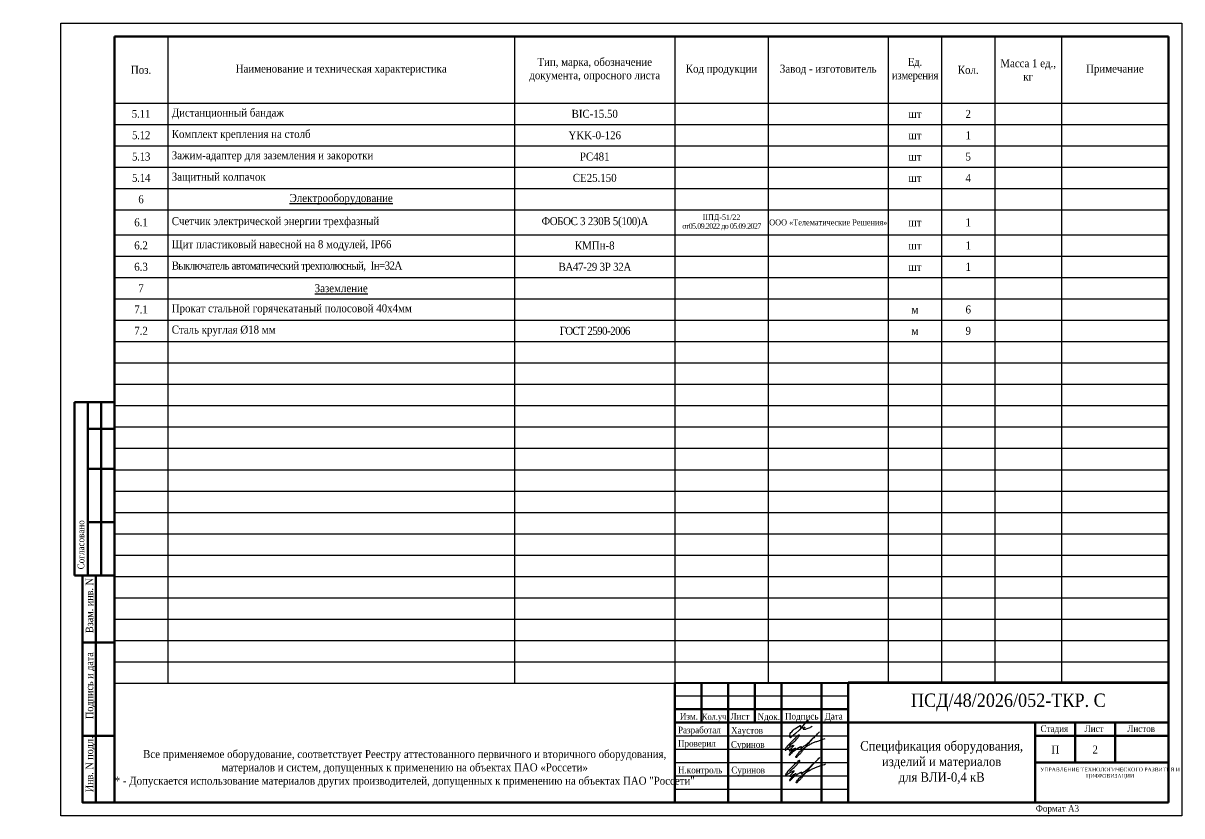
# Model space of a CAD drawing. Header units: millimetres. Extents: x 2174 to 9129, y 1758 to 2055.
# Drawn here: x 8694.5 to 9128.6, y 1758.4 to 2055.4 of the extents above; entities that cross this region are included whole.
import ezdxf

# ---------------------------------------------------------------- set-up
doc = ezdxf.new("R2010")
doc.units = ezdxf.units.MM
doc.layers.add('П', color=7, linetype='Continuous')
doc.layers.add('Чертеж', color=7, linetype='Continuous')
doc.styles.add('стиль1', font='times.ttf', dxfattribs={"width": 0.9, "height": 2})
doc.styles.add('стиль2', font='times.ttf', dxfattribs={"width": 0.9, "height": 2.5})

# ---------------------------------------------------------------- blocks, each defined once
blk = doc.blocks.new('*T43')
at = {"color": 0, "linetype": 'ByBlock', "lineweight": -2, "transparency": 16777216}
for p, q in [((0, 0), (394.92, 0)), ((0, 0), (0, -25)), ((20, 0), (20, -25)), ((150, 0), (150, -33)), ((210, 0), (210, -25)), ((245, 0), (245, -25)), ((290, 0), (290, -25)), ((310, 0), (310, -25)), ((329.92, 0), (329.92, -25)), ((354.92, 0), (354.92, -25)), ((394.92, 0), (394.92, -25)), ((444.92, 0), (839.84, 0)), ((444.92, 0), (444.92, -33)), ((464.92, 0), (464.92, -57)), ((594.92, 0), (594.92, -25)), ((654.92, 0), (654.92, -25)), ((689.92, 0), (689.92, -25)), ((734.92, 0), (734.92, -25)), ((754.92, 0), (754.92, -25)), ((774.84, 0), (774.84, -65)), ((799.84, 0), (799.84, -25)), ((839.84, 0), (839.84, -25)), ((20, -25), (150, -25)), ((0, -33), (210, -33)), ((210, -33), (210, -41)), ((290, -33), (310, -33)), ((329.92, -33), (394.92, -33)), ((354.92, -33), (354.92, -65)), ((394.92, -33), (394.92, -65)), ((774.84, -33), (799.84, -33)), ((329.92, -41), (394.92, -41)), ((774.84, -41), (799.84, -41)), ((329.92, -49), (394.92, -49)), ((774.84, -49), (799.84, -49)), ((210, -57), (290, -57)), ((354.92, -57), (394.92, -57)), ((774.84, -57), (799.84, -57)), ((150, -65), (150, -73)), ((354.92, -65), (394.92, -65)), ((464.92, -65), (464.92, -242.3)), ((774.84, -65), (799.84, -65)), ((774.84, -74.3), (799.84, -74.3)), ((20, -81.42), (150, -81.42)), ((774.84, -82.3), (799.84, -82.3)), ((20, -89.85), (150, -89.85)), ((150, -89.85), (150, -97.85)), ((774.84, -90.3), (799.84, -90.3)), ((774.84, -90.3), (774.84, -98.3)), ((20, -97.85), (150, -97.85)), ((20, -97.85), (20, -130.13)), ((754.92, -106.3), (799.84, -106.3)), ((799.84, -106.3), (799.84, -114.3)), ((464.92, -114.3), (594.92, -114.3)), ((150, -119.06), (150, -130.13)), ((290, -119.06), (290, -130.13)), ((210, -138.13), (210, -154.13)), ((310, -178.13), (310, -210.13)), ((20, -186.13), (210, -186.13)), ((150, -186.13), (150, -218.13)), ((210, -186.13), (210, -218.13)), ((20, -194.13), (210, -194.13)), ((290, -194.13), (310, -194.13)), ((20, -202.13), (210, -202.13)), ((245, -218.13), (245, -234.13)), ((290, -218.13), (290, -234.13))]:
    blk.add_line(p, q, dxfattribs=at)
at = {"color": 0, "lineweight": -2, "transparency": 16777216}
for p, q in [((0, -25), (20, -25)), ((0, -25), (0, -242.13)), ((20, -25), (20, -97.85)), ((150, -25), (394.92, -25)), ((210, -25), (210, -33)), ((245, -25), (245, -218.13)), ((290, -25), (290, -119.06)), ((310, -25), (310, -178.13)), ((329.92, -25), (329.92, -242.13)), ((354.92, -25), (354.92, -33)), ((394.92, -25), (394.92, -33)), ((444.92, -25), (839.84, -25)), ((594.92, -25), (594.92, -242.3)), ((654.92, -25), (654.92, -242.3)), ((689.92, -25), (689.92, -242.3)), ((734.92, -25), (734.92, -242.3)), ((754.92, -25), (754.92, -242.3)), ((799.84, -25), (799.84, -106.3)), ((839.84, -25), (839.84, -242.3)), ((150, -33), (150, -65)), ((210, -33), (290, -33)), ((310, -33), (329.92, -33)), ((444.92, -33), (774.84, -33)), ((444.92, -33), (444.92, -242.3)), ((799.84, -33), (839.84, -33)), ((0, -41), (329.92, -41)), ((210, -41), (210, -138.13)), ((444.92, -41), (774.84, -41)), ((799.84, -41), (839.84, -41)), ((0, -49), (329.92, -49)), ((444.92, -49), (774.84, -49)), ((799.84, -49), (839.84, -49)), ((0, -57), (210, -57)), ((290, -57), (354.92, -57)), ((444.92, -57), (774.84, -57)), ((464.92, -57), (464.92, -65)), ((799.84, -57), (839.84, -57)), ((0, -65), (354.92, -65)), ((354.92, -65), (354.92, -242.13)), ((394.92, -65), (394.92, -242.13)), ((444.92, -65), (774.84, -65)), ((774.84, -65), (774.84, -90.3)), ((799.84, -65), (839.84, -65)), ((0, -73), (394.92, -73)), ((150, -73), (150, -89.85)), ((444.92, -74.3), (774.84, -74.3)), ((799.84, -74.3), (839.84, -74.3)), ((0, -81.42), (20, -81.42)), ((150, -81.42), (394.92, -81.42)), ((444.92, -82.3), (774.84, -82.3)), ((799.84, -82.3), (839.84, -82.3)), ((0, -89.85), (20, -89.85)), ((150, -89.85), (394.92, -89.85)), ((444.92, -90.3), (774.84, -90.3)), ((799.84, -90.3), (839.84, -90.3)), ((0, -97.85), (20, -97.85)), ((150, -97.85), (394.92, -97.85)), ((150, -97.85), (150, -119.06)), ((444.92, -98.3), (839.84, -98.3)), ((774.84, -98.3), (774.84, -242.3)), ((444.92, -106.3), (754.92, -106.3)), ((799.84, -106.3), (839.84, -106.3)), ((444.92, -114.3), (464.92, -114.3)), ((594.92, -114.3), (839.84, -114.3)), ((799.84, -114.3), (799.84, -242.3)), ((0, -119.06), (394.92, -119.06)), ((444.92, -122.3), (839.84, -122.3)), ((0, -130.13), (394.92, -130.13)), ((20, -130.13), (20, -242.13)), ((150, -130.13), (150, -186.13)), ((290, -130.13), (290, -218.13)), ((444.92, -130.3), (839.84, -130.3)), ((0, -138.13), (394.92, -138.13)), ((444.92, -138.3), (839.84, -138.3)), ((0, -146.13), (394.92, -146.13)), ((444.92, -146.3), (839.84, -146.3)), ((0, -154.13), (394.92, -154.13)), ((210, -154.13), (210, -186.13)), ((444.92, -154.3), (839.84, -154.3)), ((0, -162.13), (394.92, -162.13)), ((444.92, -162.3), (839.84, -162.3)), ((0, -170.13), (394.92, -170.13)), ((444.92, -170.3), (839.84, -170.3)), ((0, -178.13), (394.92, -178.13)), ((444.92, -178.3), (839.84, -178.3)), ((0, -186.13), (20, -186.13)), ((210, -186.13), (394.92, -186.13)), ((444.92, -186.3), (839.84, -186.3)), ((0, -194.13), (20, -194.13)), ((210, -194.13), (290, -194.13)), ((310, -194.13), (394.92, -194.13)), ((444.92, -194.3), (839.84, -194.3)), ((0, -202.13), (20, -202.13)), ((210, -202.13), (394.92, -202.13)), ((444.92, -202.3), (839.84, -202.3)), ((0, -210.13), (394.92, -210.13)), ((310, -210.13), (310, -242.13)), ((444.92, -210.3), (839.84, -210.3)), ((0, -218.13), (394.92, -218.13)), ((150, -218.13), (150, -242.13)), ((210, -218.13), (210, -242.13)), ((444.92, -218.3), (839.84, -218.3)), ((0, -226.13), (394.92, -226.13)), ((444.92, -226.3), (839.84, -226.3)), ((0, -234.13), (394.92, -234.13)), ((245, -234.13), (245, -242.13)), ((290, -234.13), (290, -242.13)), ((444.92, -234.3), (839.84, -234.3)), ((0, -242.13), (394.92, -242.13)), ((444.92, -242.3), (839.84, -242.3))]:
    blk.add_line(p, q, dxfattribs=at)
at = {"layer": 'Defpoints', "color": 8, "linetype": 'ByBlock', "lineweight": 0, "transparency": 16777216}
blk.add_line((319.96, -25), (319.96, -130.13), dxfattribs=at)
at = {"color": 0, "transparency": 16777216, "style": 'стиль1'}
for s, insert, char_height, width, attachment_point in [('Тип, марка, обозначение документа, опросного листа', (180, -12.5), 3, 57, 5), ('{\\T0.95;Ед. измерения}', (300, -12.5), 3, 17, 5), ('Масса 1 ед., кг', (342.42, -12.5), 3, 22, 5), ('Тип, марка, обозначение документа, опросного листа', (624.92, -12.5), 3, 57, 5), ('{\\T0.95;Ед. измерения}', (744.92, -12.5), 3, 17, 5), ('Масса 1 ед., кг', (787.34, -12.5), 3, 22, 5), ('Поз.', (10, -12.5), 3, 17, 5), ('Наименование и техническая характеристика', (85, -12.5), 3, 127, 5), ('Код продукции', (227.5, -12.5), 3, 32, 5), ('{\\C256;Завод - изготовитель}', (267.5, -12.5), 3, 42, 5), ('Кол.', (319.96, -12.5), 3, 16.9224, 5), ('Примечание', (374.92, -12.5), 3, 37, 5), ('Поз.', (454.92, -12.5), 3, 17, 5), ('Наименование и техническая характеристика', (529.92, -12.5), 3, 127, 5), ('Код продукции', (672.42, -12.5), 3, 32, 5), ('{\\C256;Завод - изготовитель}', (712.42, -12.5), 3, 42, 5), ('Кол.', (764.88, -12.5), 3, 16.9224, 5), ('Примечание', (819.84, -12.5), 3, 37, 5), ('1', (10, -29), 3, 17, 5), (' {\\LОпора железобетонная}', (85, -29), 3, 127, 5), ('5.11', (454.92, -29), 2.9, 17, 5), ('Дистанционный бандаж', (466.42, -29), 3, 127, 4), ('BIC-15.50', (624.92, -29), 3, 57, 5), ('шт', (744.92, -29), 3, 17, 5), ('2', (764.88, -29), 3, 16.9224, 5), ('Комплект крепления на столб ', (466.42, -37), 3, 127, 4), ('1.1', (10, -37), 3, 17, 5), ('- промежуточная 25.0017-02', (21.5, -37), 3, 127, 4), ('П23', (180, -37), 3, 57, 5), ('шт/ м³', (300, -37), 3, 17, 5), ('7', (314.98, -37), 3, 6.9612, 5), ('2,52', (324.94, -37), 3, 6.9612, 5), ('{\\T0.85;одностоечная}', (374.92, -37), 2.5, 37, 5), ('{\\T0.95;5.12}', (454.92, -37), 3, 17, 5), ('YKK-0-126', (624.92, -37), 3, 57, 5), ('шт', (744.92, -37), 3, 17, 5), ('1', (764.88, -37), 3, 16.9224, 5), ('- угловая анкерная 21.0112-09', (21.5, -45), 3, 127, 4), ('0,9', (321.46, -45), 3, 6.9612, 4), ('Зажим-адаптер для заземления и закоротки', (466.42, -45), 3, 127, 4), ('1.2', (10, -45), 3, 17, 5), ('УА23*', (180, -45), 3, 57, 5), ('шт/ м³', (300, -45), 3, 17, 5), ('1', (314.98, -45), 3, 6.9612, 5), ('двухстоечная', (374.92, -45), 2, 37, 5), ('{\\T0.95;5.13}', (454.92, -45), 3, 17, 5), ('PC481', (624.92, -45), 3, 57, 5), ('шт', (744.92, -45), 3, 17, 5), ('5', (764.88, -45), 3, 16.9224, 5), ('1.4', (10, -53), 3, 17, 5), ('- концевая 21.0112-04', (21.5, -53), 3, 127, 4), ('К21', (180, -53), 3, 57, 5), ('шт/ м³', (300, -53), 3, 17, 5), ('1', (314.98, -53), 3, 6.9612, 5), ('0,45', (324.94, -53), 3, 6.9612, 5), ('{\\T0.85;одностоечная}', (374.92, -53), 2.5, 37, 5), ('{\\T0.95;5.14}', (454.92, -53), 3, 17, 5), ('Защитный колпачок', (466.42, -53), 3, 127, 4), ('СЕ25.150', (624.92, -53), 3, 57, 5), ('4', (764.88, -53), 3, 16.9224, 5), ('шт', (744.92, -53), 3, 17, 5), ('1.5', (10, -61), 3, 17, 5), ('шт/ м³', (300, -61), 3, 17, 5), ('9', (314.98, -61), 3, 6.9612, 5), ('3,87', (324.94, -61), 3, 6.9612, 5), ('6', (454.92, -61), 3, 17, 5), ('{\\LЭлектрооборудование}', (529.92, -61), 3, 127, 5), ('2', (10, -66.5), 3, 17, 2), ('{\\LЖелезобетонные изделия}', (85, -69), 3, 127, 5), ('6.1', (454.92, -69.65), 3, 17, 5), ('Счетчик электрической энергии трехфазный', (466.42, -69.65), 3, 127, 4), ('{\\T0.95;ФОБОС 3 230В 5(100)А }', (624.92, -69.65), 3, 57, 5), ('{\\C256;IIПД-51/22\\P\\T0.8;от05.09.2022 до 05.09.2027}', (672.42, -69.65), 2, 32, 5), ('{\\H0.75x;\\C256;ООО «Телематические Решения»}', (712.42, -69.65), 3, 42, 5), ('шт', (744.92, -69.65), 3, 17, 5), ('1', (764.88, -69.65), 3, 16.9224, 5), ('2.1', (10, -77.21), 3, 17, 5), (' Стойка', (21.5, -77.21), 3, 127, 4), ('СВ110-5', (180, -77.21), 3, 57, 5), ('IЗ-93/23 {\\T0.85;\\Pс 02.06.2023 по 02.06.2028}', (227.5, -77.21), 2, 32, 5), ('ООО «ЭЛПРО», г.Воронеж', (267.5, -77.21), 2, 42, 5), ('шт/ м³', (300, -77.21), 3, 17, 5), ('3', (314.98, -77.21), 3, 6.9612, 5), ('1,35', (324.94, -77.21), 3, 6.9612, 5), ('6.2', (454.92, -78.3), 3, 17, 5), ('Щит пластиковый навесной на 8 модулей, IP66', (466.42, -78.3), 3, 127, 4), ('КМПн-8', (624.92, -78.3), 3, 57, 5), ('шт', (744.92, -78.3), 3, 17, 5), ('1', (764.88, -78.3), 3, 16.9224, 5), ('2.2', (10, -85.64), 3, 17, 5), (' Стойка', (21.5, -85.64), 3, 127, 4), ('СВ95-3', (180, -85.64), 3, 57, 5), ('IЗ-93/23 {\\T0.85;\\Pс 02.06.2023 по 02.06.2028}', (227.5, -85.64), 2, 32, 5), ('ООО «ЭЛПРО», г.Воронеж', (267.5, -85.64), 2, 42, 5), ('шт/ м³', (300, -85.64), 3, 17, 5), ('7', (314.98, -85.64), 3, 6.9612, 5), ('2,52', (324.94, -85.64), 3, 6.9612, 5), ('6.3', (454.92, -86.3), 3, 17, 5), ('{\\T0.9;Выключатель автоматический трехполюсный,  Iн=32А}', (466.42, -86.3), 3, 127, 4), ('{\\T0.95;\\C256;ВА47-29 3Р 32А}', (624.92, -86.3), 3, 57, 5), ('шт', (744.92, -86.3), 3, 17, 5), ('1', (764.88, -86.3), 3, 16.9224, 5), ('3', (10, -93.85), 3, 17, 5), ('{\\LПровода и кабели}', (85, -93.85), 3, 127, 5), ('7', (454.92, -94.3), 3, 17, 5), ('{\\LЗаземление}', (529.92, -94.3), 3, 127, 5), ('Провод самонесущий с алюминиевыми фазными и несущей нулевой жилами изолированными светостабилизированным сшитым п/э, числом жил и сечением: \\P-3х70+1х70 мм²   ', (21.5, -108.45), 3, 127, 4), ('7.1', (454.92, -102.3), 3, 17, 5), ('Прокат стальной горячекатаный полосовой 40х4мм ', (466.42, -102.3), 3, 127, 4), ('м', (744.92, -102.3), 3, 17, 5), ('6', (764.88, -102.3), 3, 16.9224, 5), ('3.1', (10, -108.45), 3, 17, 5), ('ГОСТ 31946-2012\\PСИП2', (180, -108.45), 3, 57, 5), ('IЗ-221/23\\P{\\T0.85;с 19.10.2023 по 19.10.2028}', (227.5, -108.45), 2, 32, 5), ('{\\T0.9;0.213}', (314.98, -108.45), 2.5, 6.9612, 5), ('{\\T0.9;237}', (324.94, -108.45), 2, 6.9612, 5), ('Сталь круглая %%C18 мм', (466.42, -110.3), 3, 127, 4), ('7.2', (454.92, -110.3), 3, 17, 5), ('{\\T0.9;ГОСТ 2590-2006}', (624.92, -110.3), 3, 57, 5), ('м', (744.92, -110.3), 3, 17, 5), ('9', (764.88, -110.3), 3, 16.9224, 5), ('ГОСТ 31946-2012\\PСИП4', (180, -124.59), 3, 57, 5), ('3.2', (10, -124.59), 3, 17, 5), ('IЗ-221/23\\P{\\T0.85;с 19.10.2023 по 19.10.2028}', (227.5, -124.59), 2, 32, 5), ('км', (300, -124.59), 3, 17, 5), ('{\\T0.9;0,002', (314.98, -124.59), 2, 6.9612, 5), ('{\\T0.9;0.538}', (324.94, -124.59), 2, 6.9612, 5), ('4', (10, -134.13), 3, 17, 5), (' {\\LСтальные конструкции (метизы)}', (85, -134.13), 3, 127, 5), ('4.1', (10, -142.13), 3, 17, 5), ('Заземляющий проводник', (21.5, -142.13), 3, 127, 4), ('ЗП6', (180, -142.13), 3, 57, 5), ('м', (300, -142.13), 3, 17, 5), ('3,75', (319.96, -142.13), 3, 16.9224, 5), ('4.3', (10, -150.13), 3, 17, 5), ('Стяжка', (21.5, -150.13), 3, 127, 4), ('X89', (180, -150.13), 3, 57, 5), ('шт', (300, -150.13), 3, 17, 5), ('1', (319.96, -150.13), 3, 16.9224, 5), ('{\\L Линейная арматура}', (85, -158.13), 3, 127, 5), ('5', (10, -158.13), 3, 17, 5), ('5.1', (10, -166.13), 3, 17, 5), ('Монтажная лента (1 шт=1 м)', (21.5, -166.13), 3, 127, 4), ('F207', (180, -166.13), 3, 57, 5), ('26', (319.96, -166.13), 3, 16.9224, 5), ('шт', (300, -166.13), 3, 17, 5), ('5.2', (10, -174.13), 3, 17, 5), ('Скрепа', (21.5, -174.13), 3, 127, 4), ('NC20', (180, -174.13), 3, 57, 5), ('шт', (300, -174.13), 3, 17, 5), ('26', (319.96, -174.13), 3, 16.9224, 5), ('5.3', (10, -182.13), 3, 17, 5), ('Комплект поддерживающей подвески', (21.5, -182.13), 3, 127, 4), ('ES1500E', (180, -182.13), 3, 57, 5), ('шт', (300, -182.13), 3, 17, 5), ('7', (319.96, -182.13), 3, 16.9224, 5), ('5.4', (10, -190.13), 3, 17, 5), ('Кронштейн анкерный', (21.5, -190.13), 3, 127, 4), ('СS10.3', (180, -190.13), 3, 57, 5), ('шт', (300, -190.13), 3, 17, 5), ('4', (319.96, -190.13), 3, 16.9224, 5), ('5.5', (10, -198.13), 3, 17, 5), ('Натяжной зажим', (21.5, -198.13), 3, 127, 4), ('РА1500', (180, -198.13), 3, 57, 5), ('шт', (300, -198.13), 3, 17, 5), ('4', (319.96, -198.13), 3, 16.9224, 5), ('5.6', (10, -206.13), 3, 17, 5), ('Зажим для ответвления жилы СИП от магистр. ', (21.5, -206.13), 3, 127, 4), ('Р95', (180, -206.13), 3, 57, 5), ('шт', (300, -206.13), 3, 17, 5), ('4', (319.96, -206.13), 3, 16.9224, 5), ('5.7', (10, -214.13), 3, 17, 5), ('Зажим для ответвления жилы СИП ', (21.5, -214.13), 3, 127, 4), ('Р645', (180, -214.13), 3, 57, 5), ('4', (319.96, -214.13), 3, 16.9224, 5), ('шт', (300, -214.13), 3, 17, 5), ('5.8', (10, -222.13), 3, 17, 5), ('{\\H1.1111x;\\T0.9;Ответвительный прокалывающий зажим для ЗП6}', (21.5, -222.13), 2.7, 127, 4), ('Р72', (180, -222.13), 3, 57, 5), ('9', (319.96, -222.13), 3, 16.9224, 5), ('шт', (300, -222.13), 3, 17, 5), ('5.9', (10, -230.13), 3, 17, 5), ('Зажим плашечный', (21.5, -230.13), 3, 127, 4), ('CD35', (180, -230.13), 3, 57, 5), ('шт', (300, -230.13), 3, 17, 5), ('11', (319.96, -230.13), 3, 16.9224, 5), ('5.10', (10, -238.13), 2.9, 17, 5), ('Хомут', (21.5, -238.13), 3, 127, 4), ('E778', (180, -238.13), 3, 57, 5), ('шт', (300, -238.13), 3, 17, 5), ('18', (319.96, -238.13), 3, 16.9224, 5)]:
    blk.add_mtext(s, dxfattribs=dict(at, insert=insert, char_height=char_height, width=width, attachment_point=attachment_point))
at = {"transparency": 16777216, "style": 'стиль1'}
for s, insert, char_height, width, attachment_point in [('Всего опор:', (21.5, -61), 3, 127, 4), ('ООО «Камский кабель», \\Pг. Пермь', (267.5, -108.45), 2, 42, 5), ('км/кг', (300, -108.45), 3, 17, 5), ('ООО «Камский кабель», \\Pг. Пермь', (267.5, -124.59), 2, 42, 5)]:
    blk.add_mtext(s, dxfattribs=dict(at, insert=insert, char_height=char_height, width=width, attachment_point=attachment_point))
at = {"color": 1, "transparency": 16777216, "insert": (21.5, -124.59), "char_height": 3, "width": 127, "attachment_point": 4, "style": 'стиль1'}
blk.add_mtext('{\\C256;Провод  самонесущего изолированного провода, числом жил и сечением:\\P- 4х16 мм²}', dxfattribs=at)
blk = doc.blocks.new('Штамп б')
at = {"lineweight": 70}
for points in [[(20, 0), (8, 0), (8, 85), (20, 85)], [(13, 0), (13, 85)], [(8, 60), (20, 60)], [(8, 25), (20, 25)]]:
    blk.add_lwpolyline(points, dxfattribs=at)
at = {"lineweight": 25, "style": 'стиль1', "width": 0.9}
for s, p in [('Взам. инв. N', (12.06, 63.49)), ('Подпись и дата', (12.06, 31.28)), ('Инв. N подл.', (12.06, 3.82))]:
    blk.add_text(s, height=2.8, rotation=90, dxfattribs=at).set_placement(p)
blk = doc.blocks.new('A$C5B0935FB')
at = {"lineweight": 70}
for p, q in [((20, 65), (5, 65)), ((5, 0), (5, 65)), ((10, 55), (10, 65)), ((15, 0), (15, 65)), ((20, 0), (20, 65)), ((10, 40), (10, 55)), ((10, 55), (20, 55)), ((10, 20), (10, 40)), ((10, 40), (20, 40)), ((10, 0), (10, 20)), ((10, 20), (20, 20)), ((10, 0), (5, 0)), ((15, 0), (10, 0)), ((20, 0), (15, 0)), ((15, 0), (15, 0))]:
    blk.add_line(p, q, dxfattribs=at)
at = {"lineweight": 25, "style": 'стиль1', "width": 0.9}
blk.add_text('Согласовано', height=2.5, rotation=90, dxfattribs=at).set_placement((8.72, 2.35))
blk = doc.blocks.new('A$C7F1F469D')
at = {"color": 5, "lineweight": 25}
blk.add_spline([(-0.1, 1.78), (1.34, 2.93), (2.75, 4.33), (3.55, 5.31), (3.81, 5.64), (3.86, 5.8), (3.66, 5.81), (3.25, 5.7), (2.89, 5.36), (-1.09, 1.26), (-1.29, 0.98), (-1.47, 0.67), (-1.59, 0.28), (-1.54, 0.16), (-0.98, 0.55), (-0.42, 1.01), (0.34, 1.44), (1.08, 1.86), (1.69, 1.97), (1.62, 1.83), (1.26, 1.37), (0.56, 0.61), (0.16, 0.22), (0, 0), (0.24, -0.04), (0.82, 0.16), (1.44, 0.58), (2.18, 0.95), (2.33, 1.04), (1.93, 0.58), (1.28, 0.02), (0.64, -0.58), (0.1, -1.31), (-0.06, -1.68), (0.13, -1.59), (0.39, -1.41), (1.23, -0.56), (1.62, -0.16), (2.27, 0.27), (2.82, 0.65), (3.41, 1.04), (3.83, 1.25), (4.1, 1.35), (4.33, 1.44), (4.56, 1.45), (4.6, 1.35), (4.48, 1.19), (4.35, 0.92), (4.39, 0.82), (4.59, 0.91), (5.09, 1.34), (6.19, 2.18), (7.41, 3.21), (8.36, 4.22), (9.62, 5.31), (10.99, 6.68), (11.27, 6.98), (9.83, 5.51), (8.6, 4.26), (7.7, 3.28), (7.2, 2.7), (6.74, 2.12), (6.16, 1.41), (5.49, 0.62), (4.74, -0.34), (3.92, -1.29), (3.19, -1.94), (2.91, -2.31), (2.67, -2.58), (2.52, -2.55), (2.49, -2.26), (2.69, -1.9), (3.27, -1.11), (3.8, -0.52), (4.48, 0.07), (5.33, 0.79), (5.97, 1.29), (6.7, 1.77), (7.56, 2.21), (8.83, 2.91), (10.02, 3.35), (11.36, 3.83), (12.55, 4.24), (13.47, 4.57)], degree=3, dxfattribs=at)
blk = doc.blocks.new('Штамп фамилии')
at = {"layer": 'Чертеж', "color": 5, "lineweight": -2}
blk.add_lwpolyline([(47.47, 1.66), (47.54, 1.79), (47.62, 1.93), (47.66, 2.01), (47.7, 2.07), (47.73, 2.13), (47.76, 2.19), (47.76, 2.23), (47.76, 2.32), (47.74, 2.37), (47.71, 2.39), (47.66, 2.4), (47.61, 2.4), (47.56, 2.39), (47.52, 2.38), (47.44, 2.34), (47.38, 2.3), (47.33, 2.24), (47.26, 2.13), (45.27, -0.3), (44.41, -1.31), (42.95, -2.62), (41.21, -4.09), (41.09, -4.15), (41.01, -4.12), (40.97, -4.09), (40.93, -4.02), (40.86, -3.9), (40.8, -3.74), (40.79, -3.59), (40.79, -3.44), (40.82, -3.28), (40.86, -3.13), (40.9, -3.03), (40.96, -2.83), (41.05, -2.63), (41.29, -2.27), (41.56, -1.95), (42.15, -1.36), (42.5, -1), (42.96, -0.67), (43.54, -0.31), (44.11, 0.04), (44.76, 0.4), (44.84, 0.38), (44.86, 0.35), (44.86, 0.3), (44.81, -0.06), (44.88, -0.21), (44.95, -0.28), (45, -0.32), (45.11, -0.38), (45.27, -0.4), (45.46, -0.4), (46.3, -0.35), (46.39, -0.27), (46.46, -0.24), (46.48, -0.25), (46.48, -0.28), (46.47, -0.31), (46.46, -0.34), (46.44, -0.36), (46.39, -0.4), (46.28, -0.48), (45.92, -0.78), (45.89, -0.84), (45.87, -0.89), (45.87, -0.96), (45.9, -1), (46.03, -1.01), (46.17, -1), (46.59, -1), (46.68, -0.99), (46.84, -0.94), (47.03, -0.86), (48.5, -0.28), (48.66, -0.16), (48.81, -0.05), (48.96, 0.03), (49.07, 0.06), (49.21, 0.13)], dxfattribs=at)
at = {"layer": 'Чертеж', "color": 67, "lineweight": -2, "true_color": 0x727430}
for p in [(40.67, -8.99), (40.81, -18.55)]:
    blk.add_blockref('A$C7F1F469D', p, dxfattribs=at)
at = {"color": 7, "char_height": 2.5, "attachment_point": 4, "style": 'стиль1'}
for s, insert, width in [(' Разработал', (-1.9, -1.68), 17), ('Хаустов', (18.85, -1.78), 20), (' Проверил', (-1.9, -6.68), 17), (' Суринов', (17.96, -7.12), 20), (' Н.контроль', (-1.9, -16.68), 17), (' Суринов', (18.1, -16.68), 20)]:
    blk.add_mtext(s, dxfattribs=dict(at, insert=insert, width=width))
blk = doc.blocks.new('A$C31D65421')
blk.add_blockref('Штамп фамилии', (2.24, 18.43))
blk = doc.blocks.new('*T55')
at = {"color": 0, "linetype": 'ByBlock', "lineweight": -2, "transparency": 16777216}
for p, q in [((0, 0), (394.92, 0)), ((0, 0), (0, -33)), ((20, 0), (20, -57)), ((150, 0), (150, -25)), ((210, 0), (210, -25)), ((245, 0), (245, -25)), ((290, 0), (290, -25)), ((310, 0), (310, -25)), ((329.92, 0), (329.92, -65)), ((354.92, 0), (354.92, -25)), ((394.92, 0), (394.92, -25)), ((329.92, -33), (354.92, -33)), ((329.92, -41), (354.92, -41)), ((329.92, -49), (354.92, -49)), ((329.92, -57), (354.92, -57)), ((20, -65), (20, -242.3)), ((329.92, -65), (354.92, -65)), ((329.92, -74.3), (354.92, -74.3)), ((329.92, -82.3), (354.92, -82.3)), ((329.92, -90.3), (354.92, -90.3)), ((329.92, -90.3), (329.92, -98.3)), ((310, -106.3), (354.92, -106.3)), ((354.92, -106.3), (354.92, -114.3)), ((20, -114.3), (150, -114.3))]:
    blk.add_line(p, q, dxfattribs=at)
at = {"color": 0, "lineweight": -2, "transparency": 16777216}
for p, q in [((0, -25), (394.92, -25)), ((150, -25), (150, -242.3)), ((210, -25), (210, -242.3)), ((245, -25), (245, -242.3)), ((290, -25), (290, -242.3)), ((310, -25), (310, -242.3)), ((354.92, -25), (354.92, -106.3)), ((394.92, -25), (394.92, -242.3)), ((0, -33), (329.92, -33)), ((0, -33), (0, -242.3)), ((354.92, -33), (394.92, -33)), ((0, -41), (329.92, -41)), ((354.92, -41), (394.92, -41)), ((0, -49), (329.92, -49)), ((354.92, -49), (394.92, -49)), ((0, -57), (329.92, -57)), ((20, -57), (20, -65)), ((354.92, -57), (394.92, -57)), ((0, -65), (329.92, -65)), ((329.92, -65), (329.92, -90.3)), ((354.92, -65), (394.92, -65)), ((0, -74.3), (329.92, -74.3)), ((354.92, -74.3), (394.92, -74.3)), ((0, -82.3), (329.92, -82.3)), ((354.92, -82.3), (394.92, -82.3)), ((0, -90.3), (329.92, -90.3)), ((354.92, -90.3), (394.92, -90.3)), ((0, -98.3), (394.92, -98.3)), ((329.92, -98.3), (329.92, -242.3)), ((0, -106.3), (310, -106.3)), ((354.92, -106.3), (394.92, -106.3)), ((0, -114.3), (20, -114.3)), ((150, -114.3), (394.92, -114.3)), ((354.92, -114.3), (354.92, -242.3)), ((0, -122.3), (394.92, -122.3)), ((0, -130.3), (394.92, -130.3)), ((0, -138.3), (394.92, -138.3)), ((0, -146.3), (394.92, -146.3)), ((0, -154.3), (394.92, -154.3)), ((0, -162.3), (394.92, -162.3)), ((0, -170.3), (394.92, -170.3)), ((0, -178.3), (394.92, -178.3)), ((0, -186.3), (394.92, -186.3)), ((0, -194.3), (394.92, -194.3)), ((0, -202.3), (394.92, -202.3)), ((0, -210.3), (394.92, -210.3)), ((0, -218.3), (394.92, -218.3)), ((0, -226.3), (394.92, -226.3)), ((0, -234.3), (394.92, -234.3)), ((0, -242.3), (394.92, -242.3))]:
    blk.add_line(p, q, dxfattribs=at)
at = {"color": 0, "transparency": 16777216, "style": 'стиль1'}
for s, insert, char_height, width, attachment_point in [('Тип, марка, обозначение документа, опросного листа', (180, -12.5), 3, 57, 5), ('{\\T0.95;Ед. измерения}', (300, -12.5), 3, 17, 5), ('Масса 1 ед., кг', (342.42, -12.5), 3, 22, 5), ('Поз.', (10, -12.5), 3, 17, 5), ('Наименование и техническая характеристика', (85, -12.5), 3, 127, 5), ('Код продукции', (227.5, -12.5), 3, 32, 5), ('{\\C256;Завод - изготовитель}', (267.5, -12.5), 3, 42, 5), ('Кол.', (319.96, -12.5), 3, 16.9224, 5), ('Примечание', (374.92, -12.5), 3, 37, 5), ('5.11', (10, -29), 2.9, 17, 5), ('Дистанционный бандаж', (21.5, -29), 3, 127, 4), ('BIC-15.50', (180, -29), 3, 57, 5), ('шт', (300, -29), 3, 17, 5), ('2', (319.96, -29), 3, 16.9224, 5), ('Комплект крепления на столб ', (21.5, -37), 3, 127, 4), ('{\\T0.95;5.12}', (10, -37), 3, 17, 5), ('YKK-0-126', (180, -37), 3, 57, 5), ('шт', (300, -37), 3, 17, 5), ('1', (319.96, -37), 3, 16.9224, 5), ('Зажим-адаптер для заземления и закоротки', (21.5, -45), 3, 127, 4), ('{\\T0.95;5.13}', (10, -45), 3, 17, 5), ('PC481', (180, -45), 3, 57, 5), ('шт', (300, -45), 3, 17, 5), ('5', (319.96, -45), 3, 16.9224, 5), ('{\\T0.95;5.14}', (10, -53), 3, 17, 5), ('Защитный колпачок', (21.5, -53), 3, 127, 4), ('СЕ25.150', (180, -53), 3, 57, 5), ('4', (319.96, -53), 3, 16.9224, 5), ('шт', (300, -53), 3, 17, 5), ('6', (10, -61), 3, 17, 5), ('{\\LЭлектрооборудование}', (85, -61), 3, 127, 5), ('6.1', (10, -69.65), 3, 17, 5), ('Счетчик электрической энергии трехфазный', (21.5, -69.65), 3, 127, 4), ('{\\T0.95;ФОБОС 3 230В 5(100)А }', (180, -69.65), 3, 57, 5), ('{\\C256;IIПД-51/22\\P\\T0.8;от05.09.2022 до 05.09.2027}', (227.5, -69.65), 2, 32, 5), ('{\\H0.75x;\\C256;ООО «Телематические Решения»}', (267.5, -69.65), 3, 42, 5), ('шт', (300, -69.65), 3, 17, 5), ('1', (319.96, -69.65), 3, 16.9224, 5), ('6.2', (10, -78.3), 3, 17, 5), ('Щит пластиковый навесной на 8 модулей, IP66', (21.5, -78.3), 3, 127, 4), ('КМПн-8', (180, -78.3), 3, 57, 5), ('шт', (300, -78.3), 3, 17, 5), ('1', (319.96, -78.3), 3, 16.9224, 5), ('6.3', (10, -86.3), 3, 17, 5), ('{\\T0.9;Выключатель автоматический трехполюсный,  Iн=32А}', (21.5, -86.3), 3, 127, 4), ('{\\T0.95;\\C256;ВА47-29 3Р 32А}', (180, -86.3), 3, 57, 5), ('шт', (300, -86.3), 3, 17, 5), ('1', (319.96, -86.3), 3, 16.9224, 5), ('7', (10, -94.3), 3, 17, 5), ('{\\LЗаземление}', (85, -94.3), 3, 127, 5), ('7.1', (10, -102.3), 3, 17, 5), ('Прокат стальной горячекатаный полосовой 40х4мм ', (21.5, -102.3), 3, 127, 4), ('м', (300, -102.3), 3, 17, 5), ('6', (319.96, -102.3), 3, 16.9224, 5), ('Сталь круглая %%C18 мм', (21.5, -110.3), 3, 127, 4), ('7.2', (10, -110.3), 3, 17, 5), ('{\\T0.9;ГОСТ 2590-2006}', (180, -110.3), 3, 57, 5), ('м', (300, -110.3), 3, 17, 5), ('9', (319.96, -110.3), 3, 16.9224, 5)]:
    blk.add_mtext(s, dxfattribs=dict(at, insert=insert, char_height=char_height, width=width, attachment_point=attachment_point))

msp = doc.modelspace()

# ---------------------------------------------------------------- linework, layer by layer
at = {"lineweight": 70}
for points in [[(8948.625, 1808.4), (8948.625, 1793.4)], [(8968.625, 1808.4), (8968.625, 1793.4)]]:
    msp.add_lwpolyline(points, dxfattribs=at)
at = {"layer": 'П'}
msp.add_lwpolyline([(8708.625, 2055.4), (9128.625, 2055.4), (9128.625, 1758.4), (8708.625, 1758.4)], close=True, dxfattribs=at)
at = {"layer": 'Чертеж', "lineweight": 50}
for p, q in [((9123.625, 2050.4), (8728.625, 2050.4)), ((8728.625, 2050.4), (8728.625, 1763.4)), ((9123.625, 1763.391), (8728.625, 1763.391))]:
    msp.add_line(p, q, dxfattribs=at)
at = {"layer": 'Чертеж', "lineweight": 70}
msp.add_line((9123.625, 1763.4), (9123.625, 2050.4), dxfattribs=at)
for points in [[(8938.625, 1808.4), (8938.625, 1763.4)], [(8958.625, 1808.4), (8958.625, 1763.4)], [(8978.625, 1808.4), (8978.625, 1763.4)], [(8993.625, 1808.4), (8993.625, 1763.4)], [(9003.625, 1808.4), (9003.625, 1763.4)], [(9003.625, 1808.4), (9123.625, 1808.4)], [(8938.625, 1798.4), (9003.625, 1798.4)], [(8938.625, 1793.4), (9123.625, 1793.4)], [(9073.625, 1793.4), (9073.625, 1763.4)], [(9088.625, 1793.4), (9088.625, 1778.4)], [(9088.625, 1793.4), (9088.625, 1778.4)], [(9103.625, 1793.4), (9103.625, 1778.4)], [(9073.625, 1788.4), (9123.625, 1788.4)], [(9073.625, 1778.4), (9123.625, 1778.4)], [(8938.625, 1763.4), (9123.625, 1763.4)]]:
    msp.add_lwpolyline(points, dxfattribs=at)
at = {"layer": 'Чертеж', "lineweight": 30}
for points in [[(8938.625, 1808.4), (9003.625, 1808.4)], [(8938.625, 1803.4), (9003.625, 1803.4)], [(8938.625, 1788.4), (9003.625, 1788.4)], [(8938.625, 1783.4), (9003.625, 1783.4)], [(8938.625, 1778.4), (9003.625, 1778.4)], [(8938.625, 1773.4), (9003.625, 1773.4)], [(8938.625, 1768.4), (9003.625, 1768.4)]]:
    msp.add_lwpolyline(points, dxfattribs=at)

# ---------------------------------------------------------------- block references
for name, p in [('*T43', (8283.703, 2050.4)), ('*T55', (8728.625, 2050.4))]:
    msp.add_blockref(name, p)
at = {"layer": 'Чертеж'}
msp.add_blockref('A$C5B0935FB', (8708.625, 1848.4), dxfattribs=at)
at = {"layer": 'Чертеж', "lineweight": 25}
msp.add_blockref('Штамп б', (8708.625, 1763.4), dxfattribs=at)
at = {"layer": 'Чертеж', "linetype": 'Continuous', "lineweight": 0}
msp.add_blockref('A$C31D65421', (8938.625, 1773.4), dxfattribs=at)

# ---------------------------------------------------------------- texts
at = {"lineweight": 25, "style": 'стиль1', "width": 0.9}
msp.add_text('2', height=3, dxfattribs=at).set_placement((9095.141, 1781.726))
at = {"layer": 'Чертеж', "lineweight": 25, "style": 'стиль1', "width": 0.9}
for s, height, p in [('Изм.', 2.5, (8940.516, 1794.417)), ('Кол.уч.', 2.3, (8948.787, 1794.381)), ('Лист', 2.5, (8959.496, 1794.417)), ('Nдок.', 2.5, (8969.648, 1794.329)), ('Подпись', 2.5, (8979.922, 1794.472)), ('Дата', 2.5, (8994.764, 1794.472)), ('Стадия', 2.5, (9075.673, 1789.818)), ('Лист', 2.5, (9092.183, 1789.818)), ('Листов', 2.5, (9108.168, 1789.818)), ('П', 3, (9079.767, 1781.741)), ('Формат А3', 2.5, (9073.886, 1759.927))]:
    msp.add_text(s, height=height, dxfattribs=at).set_placement(p)
at = {"layer": 'Чертеж', "lineweight": 25, "attachment_point": 5, "style": 'стиль2'}
for s, insert, char_height, width in [('ПСД/48/2026/052-ТКР. С', (9063.625, 1800.9), 5, 120), ('{\\fTimes New Roman|b0|i0|c204|p16;\\H0.8x;УПРАВЛЕНИЕ ТЕХНОЛОГИЧЕСКОГО РАЗВИТИЯ И ЦИФРОВИЗАЦИИ}', (9101.744, 1774.323), 1.8, 54.19561)]:
    msp.add_mtext(s, dxfattribs=dict(at, insert=insert, char_height=char_height, width=width))
at = {"layer": 'Чертеж', "lineweight": 50, "attachment_point": 5}
for s, insert, char_height, width, style in [('Спецификация оборудования, \\Pизделий и материалов \\Pдля ВЛИ-0,4 кВ', (9038.625, 1778.243), 3.5, 70, 'стиль2'), ('Все применяемое оборудование, соответствует Реестру аттестованного первичного и вторичного оборудования, материалов и систем, допущенных к применению на объектах ПАО «Россети» \\P* - Допускается использование материалов других производителей, допущенных к применению на объектах ПАО "Россети"', (8837.418, 1776.054), 3, 209.77528, 'стиль1')]:
    msp.add_mtext(s, dxfattribs=dict(at, insert=insert, char_height=char_height, width=width, style=style))

doc.saveas('drawing.dxf')
